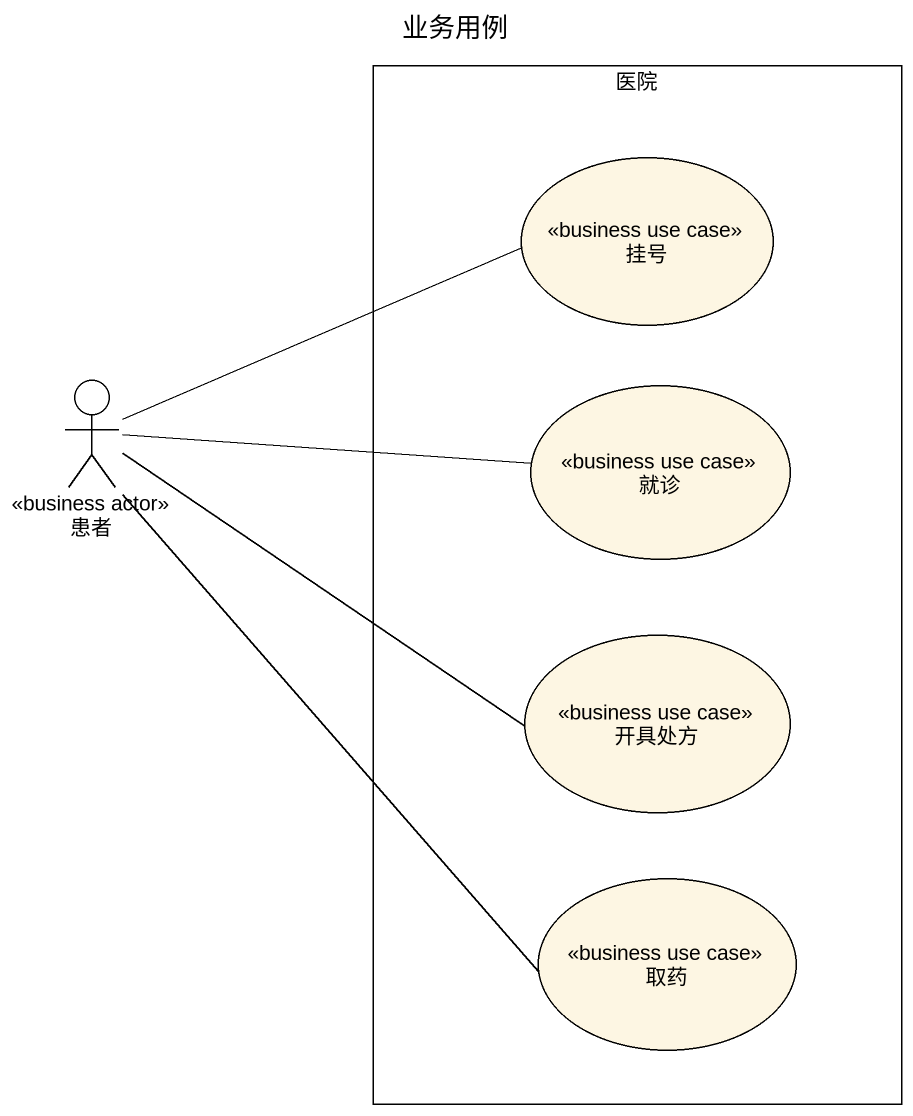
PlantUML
@startuml
title 业务用例
rectangle 医院 {
  usecase 挂号 <<business use case>>
  usecase 就诊 <<business use case>>
  usecase 开具处方 <<business use case>>
  usecase 取药 <<business use case>>
}
actor 患者 <<business actor>>
患者 -right- 挂号
患者 -right- 就诊
患者 -right- 开具处方
患者 -- 取药
@enduml
